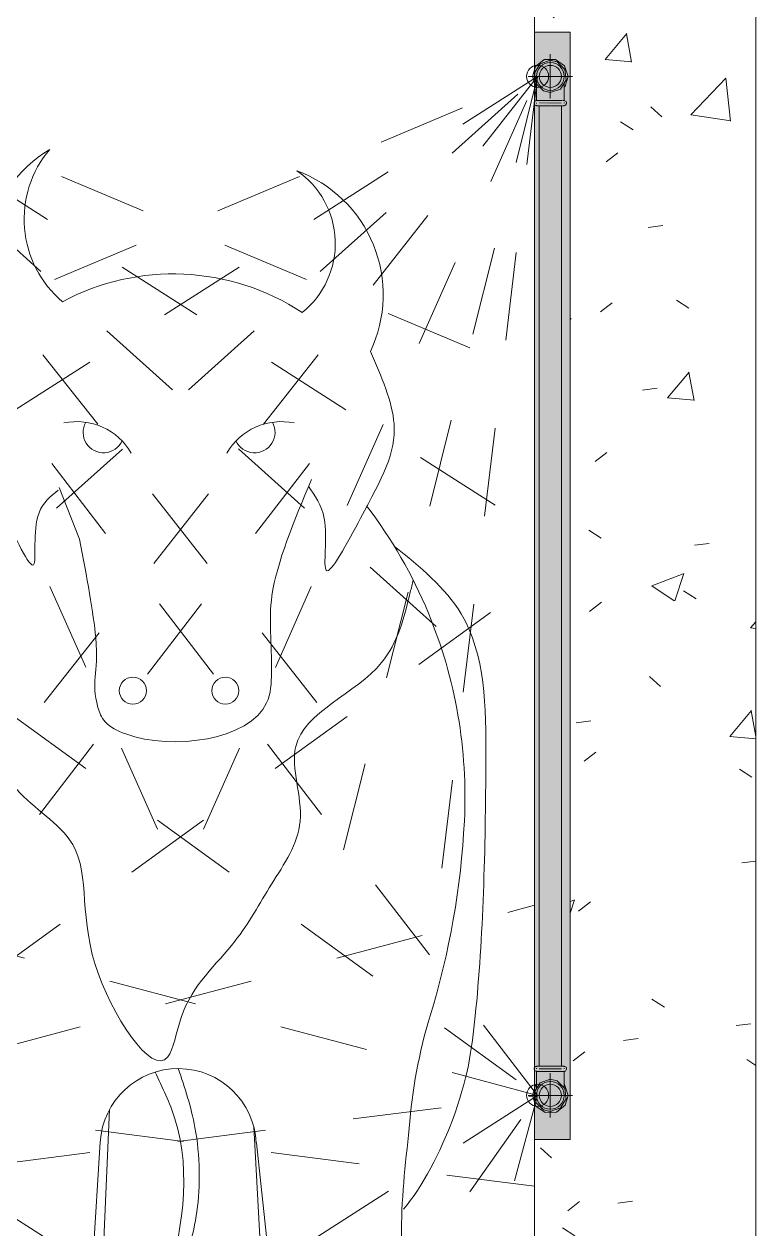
# Model space of a CAD drawing. Header units: metres. Extents: x 149 to 429, y -3 to 162.
# Drawn here: x 185.494 to 186.321, y 0.449 to 1.809 of the extents above; entities that cross this region are included whole.
import ezdxf

# ---------------------------------------------------------------- set-up
doc = ezdxf.new("R2010")
doc.units = ezdxf.units.M
doc.linetypes.add('Tracejada', pattern=[0.00635, 0.003175, -0.003175])
for name, color, linetype, lineweight in [('A-DETL', 7, 'Continuous', 5), ('A-DETL-GENF', 7, 'Continuous', 5), ('A-WALL', 7, 'Continuous', 9), ('P-PIPE', 7, 'Continuous', 5), ('P-PIPE-CNTR', 7, 'Continuous', 5)]:
    doc.layers.add(name, color=color, linetype=linetype, lineweight=lineweight)

# ---------------------------------------------------------------- blocks, each defined once
blk = doc.blocks.new('AÇO_Tampão Com Rebordo - AÇO_Tampão Com Rebordo-V19-GG')
at = {"layer": 'P-PIPE', "true_color": 0x7f7f7f}
blk.add_hatch(color=8, dxfattribs=at).paths.add_polyline_path([(-100.7422, 0.5799), (-100.7361, 0.5808), (-100.7321, 0.5823), (-100.7258, 0.5877), (-100.7224, 0.5937), (-100.7214, 0.5984), (-100.7217, 0.6), (-100.7233, 0.6), (-100.7248, 0.5937), (-100.7291, 0.5869), (-100.7345, 0.5837), (-100.7372, 0.5825), (-100.7393, 0.5823), (-100.7437, 0.5823), (-100.747, 0.583), (-100.7502, 0.5848), (-100.7556, 0.5891), (-100.7587, 0.5948), (-100.76, 0.6), (-100.7617, 0.6), (-100.7606, 0.5937), (-100.7592, 0.5908), (-100.7546, 0.585), (-100.7501, 0.5817), (-100.7449, 0.5805)])
h = blk.add_hatch(color=8, dxfattribs=at)
h.paths.add_polyline_path([(-100.7217, 0.6), (-100.7213, 0.6), (-100.7225, 0.6065), (-100.7238, 0.6092), (-100.7258, 0.6115), (-100.7252, 0.6063), (-100.723, 0.6), (-100.7225, 0.6)])
h.paths.add_polyline_path([(-100.7597, 0.6), (-100.7582, 0.6063), (-100.7572, 0.609), (-100.7575, 0.6118), (-100.7606, 0.6063), (-100.7614, 0.6032), (-100.7613, 0.6), (-100.76, 0.6)])
at = {"layer": 'P-PIPE'}
blk.add_line((-100.7213, 0.6), (-100.7253, 0.6121), dxfattribs=at)
at = {"layer": 'P-PIPE', "flags": 128}
for points in [[(-100.7572, 0.612), (-100.7584, 0.6111), (-100.7617, 0.6)], [(-100.7617, 0.6), (-100.7577, 0.5879), (-100.7473, 0.5807), (-100.7346, 0.581), (-100.7246, 0.5889), (-100.7213, 0.6)]]:
    blk.add_lwpolyline(points, dxfattribs=at)
blk = doc.blocks.new('AÇO_TÊ 45 90 - AÇO_TÊ 45 90-V26-GG')
at = {"layer": 'P-PIPE', "true_color": 0x7f7f7f}
for points in [[(-107.4465, 1.7321), (-107.4465, 1.7343), (-107.4524, 1.7356), (-107.4561, 1.7377), (-107.4588, 1.7405), (-107.4609, 1.744), (-107.4619, 1.7481), (-107.4619, 1.7522), (-107.4611, 1.7555), (-107.4588, 1.7595), (-107.456, 1.7623), (-107.4524, 1.7644), (-107.4485, 1.7654), (-107.4465, 1.7657), (-107.4468, 1.7679), (-107.4517, 1.7671), (-107.4553, 1.7651), (-107.4606, 1.7609), (-107.4625, 1.7571), (-107.4644, 1.7493), (-107.463, 1.7444), (-107.4608, 1.7395), (-107.4586, 1.7367), (-107.4543, 1.7342), (-107.451, 1.7326), (-107.449, 1.7323), (-107.447, 1.7321)], [(-107.4647, 1.75), (-107.4635, 1.7539), (-107.4636, 1.7554), (-107.4641, 1.7535), (-107.4644, 1.7516)], [(-107.4465, 1.7321), (-107.4412, 1.7329), (-107.4378, 1.7348), (-107.4324, 1.7391), (-107.4305, 1.7429), (-107.4286, 1.7505), (-107.4291, 1.7543), (-107.4294, 1.7555), (-107.4336, 1.7629), (-107.4386, 1.7658), (-107.442, 1.7674), (-107.4443, 1.7677), (-107.4465, 1.7675), (-107.4465, 1.7657), (-107.4405, 1.7644), (-107.4369, 1.7623), (-107.4342, 1.7595), (-107.4322, 1.7561), (-107.431, 1.7519), (-107.4311, 1.7478), (-107.4321, 1.744), (-107.4342, 1.7405), (-107.437, 1.7377), (-107.4405, 1.7356), (-107.4437, 1.7347), (-107.4465, 1.7343), (-107.4465, 1.7325)], [(-107.4319, 1.7399), (-107.4289, 1.7466), (-107.4295, 1.7461), (-107.4319, 1.7399)], [(-107.4286, 1.7493), (-107.4284, 1.7509), (-107.4286, 1.7493)], [(-107.4524, 1.7171), (-107.4507, 1.7172), (-107.4465, 1.7177), (-107.4465, 1.7195), (-107.4637, 1.7192), (-107.4644, 1.7185), (-107.4634, 1.7177), (-107.4611, 1.7174), (-107.4586, 1.7172), (-107.4527, 1.7171)], [(-107.4573, 1.7205), (-107.4465, 1.7205), (-107.4465, 1.7223), (-107.4625, 1.7222), (-107.4637, 1.7215), (-107.4611, 1.7205), (-107.4575, 1.7205)], [(-107.4465, 1.7195), (-107.4465, 1.7205), (-107.4594, 1.7205), (-107.459, 1.7195), (-107.449, 1.7195)], [(-107.4376, 1.7195), (-107.4336, 1.7195), (-107.434, 1.7205), (-107.4465, 1.7205), (-107.4465, 1.7195), (-107.4383, 1.7195)]]:
    blk.add_hatch(color=8, dxfattribs=at).paths.add_polyline_path(points)
h = blk.add_hatch(color=8, dxfattribs=at)
h.paths.add_polyline_path([(-107.4465, 1.7343), (-107.4423, 1.7349), (-107.4376, 1.7372), (-107.4349, 1.7395), (-107.4321, 1.744), (-107.4311, 1.7478), (-107.4308, 1.75), (-107.4313, 1.7541), (-107.4336, 1.7588), (-107.4367, 1.7621), (-107.4405, 1.7644), (-107.4424, 1.7652), (-107.4465, 1.7657), (-107.4505, 1.7652), (-107.4558, 1.7625), (-107.4586, 1.7598), (-107.4601, 1.7578), (-107.4618, 1.7532), (-107.4622, 1.75), (-107.4609, 1.744), (-107.4593, 1.7412), (-107.4576, 1.7389), (-107.4524, 1.7356), (-107.449, 1.7346)])
h.paths.add_polyline_path([(-107.4465, 1.7375), (-107.4497, 1.7379), (-107.4543, 1.7404), (-107.4553, 1.7412), (-107.4576, 1.7444), (-107.4586, 1.7468), (-107.459, 1.75), (-107.4586, 1.7532), (-107.457, 1.7567), (-107.4543, 1.7596), (-107.451, 1.7615), (-107.449, 1.7622), (-107.4445, 1.7622), (-107.4432, 1.7621), (-107.4402, 1.7608), (-107.4376, 1.7588), (-107.4357, 1.7562), (-107.4344, 1.7532), (-107.434, 1.75), (-107.4349, 1.7456), (-107.4357, 1.7437), (-107.4376, 1.7412), (-107.4402, 1.7392), (-107.4432, 1.7379)])
h = blk.add_hatch(color=8, dxfattribs=at)
h.paths.add_polyline_path([(-107.4465, 1.7174), (-107.4465, 1.7177), (-107.449, 1.7176)])
h.paths.add_polyline_path([(-107.459, 1.717), (-107.4617, 1.7175), (-107.4622, 1.7171), (-107.4616, 1.717), (-107.4594, 1.717)])
h.paths.add_polyline_path([(-107.4616, 1.7195), (-107.4594, 1.7195), (-107.4594, 1.7205), (-107.4622, 1.7205), (-107.4616, 1.7195)])
h.paths.add_polyline_path([(-107.4465, 1.7223), (-107.4465, 1.7226), (-107.4488, 1.7223)])
h.paths.add_polyline_path([(-107.4622, 1.7223), (-107.4586, 1.7228), (-107.4465, 1.7229), (-107.447, 1.7321), (-107.4517, 1.7329), (-107.4553, 1.7349), (-107.4606, 1.7391), (-107.4622, 1.741), (-107.4622, 1.7228)])
h = blk.add_hatch(color=8, dxfattribs=at)
h.paths.add_polyline_path([(-107.4398, 1.717), (-107.4308, 1.7172), (-107.4313, 1.7175), (-107.4344, 1.7172), (-107.44, 1.717)])
h.paths.add_polyline_path([(-107.4308, 1.7194), (-107.4313, 1.7205), (-107.4336, 1.7205), (-107.4336, 1.7195), (-107.4308, 1.7194)])
h.paths.add_polyline_path([(-107.4308, 1.7223), (-107.4313, 1.7409), (-107.4338, 1.737), (-107.4395, 1.7337), (-107.442, 1.7326), (-107.4431, 1.7324), (-107.4465, 1.7321), (-107.446, 1.7227), (-107.442, 1.7229), (-107.4349, 1.7228), (-107.4308, 1.7223)])
h = blk.add_hatch(color=8, dxfattribs=at)
h.paths.add_polyline_path([(-107.4283, 1.7205), (-107.4293, 1.7214), (-107.4293, 1.7205)])
h.paths.add_polyline_path([(-107.4424, 1.7205), (-107.4296, 1.7205), (-107.4296, 1.7223), (-107.4319, 1.7226), (-107.433, 1.7228), (-107.4465, 1.7223), (-107.4465, 1.7205), (-107.4424, 1.7205)])
h = blk.add_hatch(color=8, dxfattribs=at)
h.paths.add_polyline_path([(-107.4405, 1.7171), (-107.4305, 1.7178), (-107.4293, 1.7185), (-107.4319, 1.7195), (-107.4465, 1.7195), (-107.4465, 1.7177), (-107.4402, 1.7172)])
h.paths.add_polyline_path([(-107.4289, 1.7178), (-107.4283, 1.7195), (-107.4296, 1.7195), (-107.4292, 1.7185)])
at = {"layer": 'P-PIPE'}
for p, q in [((-107.4465, 1.7682), (-107.4476, 1.7678)), ((-107.4443, 1.7677), (-107.4465, 1.7682)), ((-107.4622, 1.7423), (-107.4622, 1.7223)), ((-107.4308, 1.7223), (-107.4308, 1.7419)), ((-107.4647, 1.7205), (-107.4647, 1.7195)), ((-107.4622, 1.7202), (-107.4622, 1.7195)), ((-107.4622, 1.7177), (-107.4622, 1.717)), ((-107.4622, 1.717), (-107.4465, 1.717)), ((-107.4465, 1.717), (-107.4308, 1.717)), ((-107.4308, 1.7198), (-107.4308, 1.7205)), ((-107.4308, 1.717), (-107.4308, 1.7177)), ((-107.4283, 1.7195), (-107.4283, 1.7205))]:
    blk.add_line(p, q, dxfattribs=at)
at = {"layer": 'P-PIPE', "flags": 128}
for points in [[(-107.4465, 1.7682), (-107.4578, 1.7642), (-107.4642, 1.754), (-107.4629, 1.7421), (-107.4543, 1.7336), (-107.4465, 1.7318)], [(-107.4465, 1.7318), (-107.4351, 1.7358), (-107.4287, 1.746), (-107.4301, 1.7579), (-107.4386, 1.7664), (-107.4465, 1.7682)], [(-107.4638, 1.7547), (-107.4642, 1.754), (-107.4641, 1.7531)], [(-107.4553, 1.7651), (-107.4578, 1.7642), (-107.4584, 1.7633)], [(-107.4366, 1.7644), (-107.4386, 1.7664), (-107.4408, 1.7669)], [(-107.4299, 1.7565), (-107.4301, 1.7579), (-107.4314, 1.7592)], [(-107.4632, 1.7453), (-107.4629, 1.7421), (-107.4622, 1.7414)], [(-107.4291, 1.7453), (-107.4287, 1.746), (-107.4288, 1.7466)], [(-107.4647, 1.7205), (-107.4635, 1.7226), (-107.4622, 1.723)], [(-107.4622, 1.717), (-107.4643, 1.7181), (-107.4647, 1.7195)], [(-107.4465, 1.723), (-107.4569, 1.723), (-107.4621, 1.723), (-107.4622, 1.723)], [(-107.4602, 1.717), (-107.4621, 1.717), (-107.4622, 1.717)], [(-107.4599, 1.717), (-107.4582, 1.717), (-107.4484, 1.717), (-107.4465, 1.717)], [(-107.4331, 1.723), (-107.4347, 1.723), (-107.4446, 1.723), (-107.4465, 1.723)], [(-107.4465, 1.717), (-107.4361, 1.717), (-107.4309, 1.717), (-107.4308, 1.717)], [(-107.4325, 1.723), (-107.4309, 1.723), (-107.4308, 1.723)], [(-107.4308, 1.723), (-107.4287, 1.7219), (-107.4283, 1.7205)], [(-107.4283, 1.7195), (-107.4294, 1.7174), (-107.4308, 1.717)]]:
    blk.add_lwpolyline(points, dxfattribs=at)
at = {"layer": 'P-PIPE'}
for start, end in [(90, 270), (90, 270), (270, 90), (270, 90)]:
    blk.add_arc((-107.4465, 1.75), 0.0157, start, end, dxfattribs=at)
blk = doc.blocks.new('AÇO_TÊ 45 90 - AÇO_TÊ 45 90-V27-GG')
at = {"layer": 'P-PIPE', "true_color": 0x7f7f7f}
h = blk.add_hatch(color=8, dxfattribs=at)
h.paths.add_polyline_path([(-107.4647, 0.6305), (-107.4635, 0.6308), (-107.4643, 0.6315), (-107.4646, 0.6308)])
h.paths.add_polyline_path([(-107.4465, 0.6305), (-107.4465, 0.6323), (-107.4625, 0.6322), (-107.4637, 0.6315), (-107.4611, 0.6305), (-107.449, 0.6305)])
h = blk.add_hatch(color=8, dxfattribs=at)
h.paths.add_polyline_path([(-107.4634, 0.6295), (-107.4647, 0.6295), (-107.4637, 0.6286), (-107.4636, 0.6289)])
h.paths.add_polyline_path([(-107.4509, 0.6271), (-107.4465, 0.6277), (-107.4465, 0.6295), (-107.4634, 0.6295), (-107.4634, 0.6277), (-107.4611, 0.6274), (-107.4594, 0.6272), (-107.451, 0.6271)])
h = blk.add_hatch(color=8, dxfattribs=at)
h.paths.add_polyline_path([(-107.4465, 0.6274), (-107.4465, 0.6277), (-107.4478, 0.6275)])
h.paths.add_polyline_path([(-107.4622, 0.6081), (-107.4592, 0.613), (-107.4535, 0.6163), (-107.451, 0.6174), (-107.449, 0.6177), (-107.4465, 0.6179), (-107.4469, 0.6273), (-107.451, 0.6271), (-107.458, 0.6272), (-107.4622, 0.6271), (-107.4622, 0.6088)])
h.paths.add_polyline_path([(-107.4594, 0.6295), (-107.4594, 0.6305), (-107.4622, 0.6305), (-107.4616, 0.6295), (-107.46, 0.6295)])
h.paths.add_polyline_path([(-107.4465, 0.6323), (-107.4465, 0.6326), (-107.4465, 0.6323)])
h.paths.add_polyline_path([(-107.4622, 0.6323), (-107.4586, 0.6328), (-107.4622, 0.6328)])
for points in [[(-107.4465, 0.6295), (-107.4465, 0.6305), (-107.4594, 0.6305), (-107.4594, 0.6295), (-107.449, 0.6295)], [(-107.4383, 0.6305), (-107.4293, 0.6308), (-107.4286, 0.6315), (-107.4296, 0.6323), (-107.4319, 0.6326), (-107.4344, 0.6328), (-107.4465, 0.6323), (-107.4465, 0.6305), (-107.4386, 0.6305)], [(-107.4351, 0.6295), (-107.4336, 0.6295), (-107.4336, 0.6305), (-107.4465, 0.6305), (-107.4465, 0.6295), (-107.4354, 0.6295)], [(-107.4405, 0.6271), (-107.4305, 0.6278), (-107.4292, 0.6285), (-107.4319, 0.6295), (-107.4465, 0.6295), (-107.4465, 0.6277), (-107.4402, 0.6272)], [(-107.4465, 0.5821), (-107.4465, 0.5843), (-107.4524, 0.5856), (-107.4561, 0.5877), (-107.4588, 0.5905), (-107.4608, 0.5939), (-107.4619, 0.5981), (-107.4619, 0.6022), (-107.4609, 0.606), (-107.4588, 0.6095), (-107.456, 0.6123), (-107.4524, 0.6144), (-107.449, 0.6154), (-107.4465, 0.6157), (-107.447, 0.6179), (-107.452, 0.617), (-107.4552, 0.6152), (-107.4606, 0.6109), (-107.4627, 0.6065), (-107.4644, 0.6), (-107.4639, 0.5957), (-107.4636, 0.5945), (-107.4594, 0.5871), (-107.4543, 0.5842), (-107.451, 0.5826), (-107.4487, 0.5823), (-107.4481, 0.5822)], [(-107.4465, 0.5821), (-107.4412, 0.5829), (-107.4378, 0.5848), (-107.4324, 0.5891), (-107.4305, 0.5929), (-107.4286, 0.6007), (-107.43, 0.6057), (-107.4321, 0.6105), (-107.4344, 0.6133), (-107.4386, 0.6158), (-107.442, 0.6174), (-107.4431, 0.6176), (-107.4465, 0.6175), (-107.4465, 0.6157), (-107.4405, 0.6144), (-107.4369, 0.6123), (-107.4342, 0.6095), (-107.4321, 0.606), (-107.431, 0.6019), (-107.4311, 0.5978), (-107.4319, 0.5945), (-107.4342, 0.5905), (-107.437, 0.5877), (-107.4405, 0.5856), (-107.4445, 0.5846), (-107.4465, 0.5843), (-107.4465, 0.5822)], [(-107.4647, 0.6), (-107.4629, 0.6058), (-107.4636, 0.6054), (-107.4641, 0.6035), (-107.4644, 0.6016)], [(-107.4319, 0.5899), (-107.4289, 0.5965), (-107.4296, 0.5957), (-107.4317, 0.5903)]]:
    blk.add_hatch(color=8, dxfattribs=at).paths.add_polyline_path(points)
h = blk.add_hatch(color=8, dxfattribs=at)
h.paths.add_polyline_path([(-107.4308, 0.6077), (-107.4313, 0.6275), (-107.4336, 0.6272), (-107.4465, 0.6271), (-107.446, 0.6179), (-107.4412, 0.6171), (-107.4377, 0.6151), (-107.4324, 0.6109), (-107.4309, 0.6081)])
h.paths.add_polyline_path([(-107.4308, 0.6294), (-107.4313, 0.6305), (-107.4336, 0.6305), (-107.4336, 0.6295), (-107.4308, 0.6294)])
h.paths.add_polyline_path([(-107.4308, 0.6323), (-107.4313, 0.633), (-107.4313, 0.6325), (-107.4308, 0.6323)])
h = blk.add_hatch(color=8, dxfattribs=at)
h.paths.add_polyline_path([(-107.4465, 0.5843), (-107.4424, 0.5848), (-107.4376, 0.5872), (-107.4344, 0.5902), (-107.4322, 0.5938), (-107.4313, 0.5959), (-107.4308, 0.6), (-107.4321, 0.606), (-107.4336, 0.6088), (-107.4367, 0.6121), (-107.4405, 0.6144), (-107.4424, 0.6152), (-107.4469, 0.6156), (-107.452, 0.6146), (-107.4558, 0.6125), (-107.4586, 0.6098), (-107.4609, 0.606), (-107.4619, 0.6022), (-107.4622, 0.6), (-107.461, 0.5944), (-107.4593, 0.5912), (-107.4576, 0.5889), (-107.4524, 0.5856), (-107.449, 0.5846)])
h.paths.add_polyline_path([(-107.4465, 0.5875), (-107.4497, 0.5879), (-107.4527, 0.5892), (-107.4553, 0.5912), (-107.4573, 0.5938), (-107.4586, 0.5968), (-107.459, 0.6), (-107.4581, 0.6044), (-107.4571, 0.6065), (-107.4553, 0.6088), (-107.4527, 0.6108), (-107.449, 0.6122), (-107.4461, 0.6124), (-107.4432, 0.6121), (-107.4386, 0.6096), (-107.4376, 0.6088), (-107.4354, 0.6056), (-107.4344, 0.6032), (-107.434, 0.6), (-107.4344, 0.5968), (-107.436, 0.5933), (-107.4386, 0.5904), (-107.4419, 0.5885), (-107.4432, 0.5879)])
at = {"layer": 'P-PIPE'}
for p, q in [((-107.4647, 0.6305), (-107.4647, 0.6295)), ((-107.4622, 0.633), (-107.4622, 0.6323)), ((-107.4465, 0.633), (-107.4622, 0.633)), ((-107.4622, 0.6308), (-107.4622, 0.6298)), ((-107.4622, 0.6277), (-107.4622, 0.6081)), ((-107.4308, 0.633), (-107.4465, 0.633)), ((-107.4308, 0.6323), (-107.4308, 0.633)), ((-107.4308, 0.6298), (-107.4308, 0.6305)), ((-107.4308, 0.6077), (-107.4308, 0.6277)), ((-107.4283, 0.6295), (-107.4283, 0.6305)), ((-107.4484, 0.5822), (-107.4465, 0.5818)), ((-107.4465, 0.5818), (-107.4453, 0.5822))]:
    blk.add_line(p, q, dxfattribs=at)
at = {"layer": 'P-PIPE', "flags": 128}
for points in [[(-107.4647, 0.6305), (-107.4635, 0.6326), (-107.4622, 0.633)], [(-107.4622, 0.627), (-107.4643, 0.6281), (-107.4647, 0.6295)], [(-107.4465, 0.633), (-107.4569, 0.633), (-107.4621, 0.633), (-107.4622, 0.633)], [(-107.4604, 0.627), (-107.4621, 0.627), (-107.4622, 0.627)], [(-107.4598, 0.627), (-107.4582, 0.627), (-107.4484, 0.627), (-107.4465, 0.627)], [(-107.4331, 0.633), (-107.4347, 0.633), (-107.4446, 0.633), (-107.4465, 0.633)], [(-107.4465, 0.627), (-107.4361, 0.627), (-107.4309, 0.627), (-107.4308, 0.627)], [(-107.4328, 0.633), (-107.4309, 0.633), (-107.4308, 0.633)], [(-107.4308, 0.633), (-107.4287, 0.6319), (-107.4283, 0.6305)], [(-107.4283, 0.6295), (-107.4294, 0.6274), (-107.4308, 0.627)], [(-107.4465, 0.6182), (-107.4578, 0.6142), (-107.4642, 0.604), (-107.4629, 0.5921), (-107.4543, 0.5836), (-107.4465, 0.5818)], [(-107.4465, 0.5818), (-107.4351, 0.5858), (-107.4287, 0.596), (-107.4301, 0.6079), (-107.4386, 0.6164), (-107.4465, 0.6182)], [(-107.4638, 0.6047), (-107.4642, 0.604), (-107.4641, 0.6031)], [(-107.4297, 0.6047), (-107.4301, 0.6079), (-107.4308, 0.6086)], [(-107.463, 0.5935), (-107.4629, 0.5921), (-107.4616, 0.5908)], [(-107.4564, 0.5856), (-107.4543, 0.5836), (-107.4522, 0.5831)], [(-107.4377, 0.5849), (-107.4351, 0.5858), (-107.4346, 0.5867)], [(-107.4291, 0.5953), (-107.4287, 0.596), (-107.4288, 0.5969)]]:
    blk.add_lwpolyline(points, dxfattribs=at)
at = {"layer": 'P-PIPE'}
for start, end in [(90, 270), (90, 270), (270, 90), (270, 90)]:
    blk.add_arc((-107.4465, 0.6), 0.0157, start, end, dxfattribs=at)
blk = doc.blocks.new('AÇO_Tampão Com Rebordo - AÇO_Tampão Com Rebordo-V28-GG')
at = {"layer": 'P-PIPE', "true_color": 0x7f7f7f}
blk.add_hatch(color=8, dxfattribs=at).paths.add_polyline_path([(-107.4647, 1.75), (-107.4632, 1.7563), (-107.4589, 1.7631), (-107.4535, 1.7663), (-107.4507, 1.7675), (-107.4486, 1.7677), (-107.4443, 1.7677), (-107.441, 1.767), (-107.4378, 1.7652), (-107.4324, 1.7609), (-107.4292, 1.7552), (-107.428, 1.75), (-107.4263, 1.75), (-107.4274, 1.7563), (-107.4288, 1.7592), (-107.4336, 1.7652), (-107.4386, 1.7685), (-107.4471, 1.77), (-107.4519, 1.7692), (-107.4559, 1.7677), (-107.4622, 1.7623), (-107.4656, 1.7563), (-107.4665, 1.7516), (-107.4663, 1.75), (-107.465, 1.75)])
h = blk.add_hatch(color=8, dxfattribs=at)
h.paths.add_polyline_path([(-107.4308, 1.7377), (-107.4274, 1.7437), (-107.4266, 1.7468), (-107.4267, 1.75), (-107.4283, 1.75), (-107.4298, 1.7437), (-107.4308, 1.741), (-107.4308, 1.7397)])
h.paths.add_polyline_path([(-107.4622, 1.7378), (-107.4627, 1.7437), (-107.465, 1.75), (-107.4667, 1.75), (-107.4656, 1.7437), (-107.4639, 1.7404), (-107.4623, 1.738)])
at = {"layer": 'P-PIPE'}
blk.add_line((-107.4667, 1.75), (-107.4627, 1.7379), dxfattribs=at)
at = {"layer": 'P-PIPE', "flags": 128}
for points in [[(-107.4263, 1.75), (-107.4303, 1.7621), (-107.4407, 1.7693), (-107.4534, 1.769), (-107.4634, 1.7611), (-107.4667, 1.75)], [(-107.4308, 1.738), (-107.4296, 1.7389), (-107.4263, 1.75)]]:
    blk.add_lwpolyline(points, dxfattribs=at)

msp = doc.modelspace()

# ---------------------------------------------------------------- hatches: boundary and pattern name
at = {"layer": 'A-DETL-GENF', "true_color": 0xd4d4d4}
h = msp.add_hatch(dxfattribs=at)
h.set_pattern_fill('FP_3', color=254, style=0, pattern_type=2)
h.set_pattern_definition([(50, (189.50036, 1.1), (0.364365, -0.031877), [0.0381, -0.4191]), (355, (189.50036, 1.1), (-0.070485, 0.382117), [0.03048, -0.33528]), (100.451, (189.53036, 1.097), (0.293886, 0.35023), [0.03238, -0.35618]), (46.184, (189.50036, 1.202), (0.54216, -0.084084), [0.05715, -0.62865]), (96.636, (189.54536, 1.195), (0.474805, 0.494854), [0.04857, -0.53427]), (351.184, (189.50036, 1.202), (0.47481, 0.49485), [0.04572, -0.50292]), (21, (189.55036, 1.176), (0.303226, -0.204528), [0.0381, -0.4191]), (326, (189.55036, 1.176), (0.123607, 0.36838), [0.03048, -0.33528]), (71.451, (189.57636, 1.159), (0.426833, 0.16384), [0.03238, -0.35618]), (37.5, (189.50036, 1.1), (0.0061807, 0.169108), [0.01676, -0.31445, 0.01676, -0.3236, -0.33655]), (37.5, (189.50036, 1.1), (0.0061807, 0.169108), [-0.67158, 0.01676, -0.31979]), (7.5, (189.50036, 1.1), (0.133641, 0.200358), [0.01676, -0.17729, 0.01676, -0.30683, -0.12827]), (7.5, (189.50036, 1.1), (0.133641, 0.200358), [-0.51765, 0.01676, -0.11151]), (327.5, (189.38636, 1.1), (0.2711816, -0.0114606), [0.01676, -0.11024, 0.01676, -0.37948, -0.52578]), (327.5, (189.38636, 1.1), (0.2711816, -0.0114606), [-0.52324, 0.01676, -0.50902]), (317.5, (189.33636, 1.1), (0.296258, 0.05085), [0.01676, -0.14834, 0.01676, -0.24638, -0.37338]), (317.5, (189.33636, 1.1), (0.296258, 0.05085), [-0.42824, 0.01676, -0.35662])])
h.paths.add_polyline_path([(186.1058, 1.9032), (186.1058, 1.9021), (186.1059, 1.9009)])
h.paths.add_polyline_path([(186.0889, 1.8842), (186.0927, 1.8833), (186.0882, 1.882), (186.0851, 1.8837), (186.0869, 1.8839)])
h.paths.add_polyline_path([(186.0746, 1.8903), (186.0746, 1.8908), (186.0743, 1.8911)])
h.paths.add_polyline_path([(186.0719, 1.8968), (186.0719, 1.8982), (186.0719, 1.8982)])
h.paths.add_polyline_path([(186.0712, 0), (186.3212, 0), (186.3212, 2), (186.1014, 2), (186.1014, 1.9333), (186.1047, 1.9333), (186.1069, 1.9317), (186.1069, 1.9297), (186.1047, 1.9283), (186.1051, 1.9065), (186.1057, 1.9039), (186.1065, 1.9016), (186.1072, 1.9), (186.1018, 1.8871), (186.0927, 1.8837), (186.0869, 1.884), (186.0837, 1.8835), (186.0758, 1.8875), (186.0736, 1.8915), (186.0729, 1.8928), (186.072, 1.8961), (186.0712, 1.8986), (186.0712, 1.8), (186.1112, 1.8), (186.1112, 0.55), (186.0712, 0.55), (186.0712, 0.3639)])
h.paths.add_polyline_path([(186.0719, 1.9032), (186.0732, 1.9075), (186.0731, 1.9283), (186.0712, 1.9294), (186.0712, 1.9032)])
h.paths.add_polyline_path([(186.0712, 1.9014), (186.0718, 1.9032), (186.0712, 1.9032)])
h.paths.add_polyline_path([(186.0712, 1.9317), (186.0713, 1.9322), (186.0731, 1.9333), (186.0764, 1.9336), (186.0764, 2), (186.0712, 2), (186.0712, 1.9322)])
at = {"layer": 'A-WALL', "true_color": 0x787878}
h = msp.add_hatch(color=8, dxfattribs=at)
h.paths.add_polyline_path([(186.1099, 0.55), (186.1112, 0.55), (186.1112, 1.8), (186.0712, 1.8), (186.0717, 1.7601), (186.075, 1.7641), (186.0806, 1.7683), (186.0889, 1.7701), (186.0904, 1.77), (186.0983, 1.7677), (186.1042, 1.7629), (186.1085, 1.7546), (186.1086, 1.7541), (186.1091, 1.75), (186.108, 1.7437), (186.1064, 1.7404), (186.1046, 1.7371), (186.1049, 1.7222), (186.106, 1.7222), (186.1053, 1.7205), (186.1046, 1.7205), (186.1046, 1.7194), (186.1057, 1.7183), (186.1034, 1.717), (186.1014, 1.717), (186.1019, 0.633), (186.1046, 0.6328), (186.1049, 0.6322), (186.106, 0.6323), (186.1068, 0.6315), (186.1049, 0.6305), (186.1046, 0.6305), (186.1046, 0.6294), (186.1061, 0.6285), (186.1046, 0.627), (186.1051, 0.6113), (186.108, 0.6063), (186.1088, 0.603), (186.1089, 0.5984), (186.108, 0.5937), (186.1063, 0.5903), (186.1027, 0.5858), (186.0975, 0.5817), (186.0889, 0.5799), (186.0881, 0.5799), (186.0795, 0.5823), (186.0736, 0.5871), (186.0712, 0.5908), (186.0712, 0.55)])
h.paths.add_polyline_path([(186.072, 0.6295), (186.0732, 0.6295), (186.0729, 0.6308), (186.072, 0.6317), (186.0744, 0.633), (186.0764, 0.633), (186.0759, 1.717), (186.0732, 1.7172), (186.0729, 1.7178), (186.0716, 1.7179), (186.0712, 1.7177), (186.0716, 0.6314), (186.0716, 0.6305), (186.0712, 0.6305), (186.0716, 0.6295), (186.0718, 0.6295)])
h.paths.add_polyline_path([(186.0712, 0.6093), (186.0732, 0.6129), (186.0729, 0.6278), (186.0718, 0.6278), (186.0713, 0.6278), (186.0712, 0.627), (186.0712, 0.6095)])
h.paths.add_polyline_path([(186.1064, 1.7178), (186.1061, 1.7195), (186.1071, 1.7195)])
h.paths.add_polyline_path([(186.0712, 1.7187), (186.0729, 1.7195), (186.0732, 1.7195), (186.0732, 1.7206), (186.0716, 1.7215), (186.0732, 1.723), (186.0727, 1.7387), (186.0712, 1.7408), (186.0712, 1.7195)])
h.paths.add_polyline_path([(186.1057, 1.7205), (186.1064, 1.7222), (186.1071, 1.7205), (186.106, 1.7205)])
at = {"layer": 'P-PIPE', "true_color": 0x7f7f7f}
for points in [[(186.0889, 1.7375), (186.0925, 1.7381), (186.0951, 1.7392), (186.0977, 1.7412), (186.1005, 1.7456), (186.1009, 1.7468), (186.1014, 1.75), (186.1009, 1.7532), (186.0997, 1.7562), (186.0977, 1.7588), (186.0951, 1.7608), (186.0909, 1.7622), (186.0889, 1.7625), (186.0843, 1.7615), (186.081, 1.7596), (186.08, 1.7588), (186.0778, 1.7556), (186.0768, 1.7532), (186.0764, 1.75), (186.0769, 1.7466), (186.078, 1.7437), (186.0815, 1.74), (186.0826, 1.7392), (186.0864, 1.7378), (186.0884, 1.7376)], [(186.0889, 0.5875), (186.0934, 0.5885), (186.0967, 0.5904), (186.0977, 0.5912), (186.1, 0.5944), (186.1009, 0.5968), (186.1014, 0.6), (186.1009, 0.6032), (186.0995, 0.6065), (186.0962, 0.61), (186.0951, 0.6108), (186.0921, 0.6121), (186.0889, 0.6125), (186.0852, 0.6119), (186.0826, 0.6108), (186.08, 0.6088), (186.0773, 0.6044), (186.0768, 0.6032), (186.0764, 0.6), (186.0768, 0.5968), (186.078, 0.5937), (186.08, 0.5912), (186.0826, 0.5892), (186.0869, 0.5878), (186.0884, 0.5876)]]:
    msp.add_hatch(color=8, dxfattribs=at).paths.add_polyline_path(points)
at = {"layer": 'P-PIPE', "true_color": 0xcfd1cf}
for points in [[(186.0764, 0.633), (186.0889, 0.6332), (186.0889, 1.717), (186.0764, 1.717), (186.0764, 0.655)], [(186.1014, 0.633), (186.1009, 1.717), (186.0889, 1.7168), (186.0889, 0.633), (186.1009, 0.633)]]:
    msp.add_hatch(color=254, dxfattribs=at).paths.add_polyline_path(points)

# ---------------------------------------------------------------- linework, layer by layer
at = {"layer": 'A-DETL'}
for p, q in [((186.0712, 1.8), (186.0712, 2)), ((186.3212, 2), (186.3212, 0)), ((186.1112, 1.8), (186.0712, 1.8)), ((186.1112, 0.55), (186.1112, 1.8)), ((186.0712, 0), (186.0712, 0.55)), ((186.0712, 0.55), (186.1112, 0.55))]:
    msp.add_line(p, q, dxfattribs=at)
at = {"layer": 'A-DETL', "color": 5, "linetype": 'Tracejada', "true_color": 0x0000ff}
for p, q in [((185.96, 1.1292), (185.2679, 1.75)), ((185.2679, 1.75), (185.8437, 1.02)), ((185.9979, 1.4436), (185.2679, 1.75)), ((185.2679, 1.75), (186.0568, 1.2468)), ((185.6452, 0.9003), (185.2679, 1.75)), ((186.0745, 1.75), (185.2856, 1.2468)), ((185.3444, 1.4436), (186.0745, 1.75)), ((185.3823, 1.1292), (186.0745, 1.75)), ((186.0745, 1.75), (185.4987, 1.02)), ((185.6971, 0.9003), (186.0745, 1.75)), ((186.0745, 1.75), (185.848, 0.8483)), ((186.0745, 1.75), (185.9629, 0.827)), ((185.2679, 0.6), (185.8374, 1.34)), ((186.0745, 0.6), (185.505, 1.34)), ((186.0213, 1.1448), (185.2679, 0.6)), ((185.3211, 1.1448), (186.0745, 0.6)), ((185.2679, 0.6), (186.0712, 0.8145)), ((186.0745, 0.6), (185.2712, 0.8145)), ((186.0712, 0.4974), (185.2679, 0.6)), ((185.2679, 0.6), (186.0504, 0.0978)), ((185.2712, 0.4974), (186.0745, 0.6)), ((186.0745, 0.6), (185.292, 0.0978)), ((185.6532, 0), (186.0745, 0.6)), ((186.0745, 0.6), (185.9135, 0))]:
    msp.add_line(p, q, dxfattribs=at)
at = {"layer": 'A-DETL', "color": 197, "true_color": 0x5f3f7f}
for p, q in [((186.0712, 1.7379), (186.0712, 0.6121)), ((185.5341, 1.2861), (185.5572, 1.2278)), ((186.0712, 0.5879), (186.0712, 0)), ((185.5662, 0.03), (185.5909, 0.584)), ((185.754, 0.5644), (185.7822, 0.0351)), ((185.548, 0.021), (185.5805, 0.5474)), ((185.7568, 0.5463), (185.8128, 0.0239))]:
    msp.add_line(p, q, dxfattribs=at)
for centre, radius in [((186.0745, 1.75), 0.0125), ((185.6173, 1.0567), 0.0153), ((185.7218, 1.0567), 0.0153), ((186.0745, 0.6), 0.0125)]:
    msp.add_circle(centre, radius, dxfattribs=at)
for centre, radius, start, end in [((185.6061, 1.5325), 0.1584, 121.4763, 211.9482), ((185.6163, 1.5889), 0.1218, 139.7246, 229.8775), ((185.7466, 1.5614), 0.0994, 308.5395, 55.7702), ((185.751, 1.5037), 0.1491, 334.5286, 69.7933), ((185.663, 1.2616), 0.2655, 56.77, 118.1449), ((185.554, 1.2893), 0.0711, 29.996, 101.8377), ((185.785, 1.2893), 0.0711, 78.1623, 150.004), ((185.5842, 1.3483), 0.0231, 150.3255, 335.5089), ((185.7548, 1.3483), 0.0231, 204.4911, 29.6745), ((185.4505, 0.9367), 0.542, 22.5239, 37.3456), ((185.4505, 0.9367), 0.542, 357.1412, 22.5239), ((185.0901, 0.9547), 0.9028, 342.937, 357.1412), ((186.4982, 0.5225), 0.5701, 162.937, 175.9312), ((185.6686, 0.5419), 0.0883, 2.8609, 176.4773)]:
    msp.add_arc(centre, radius, start, end, dxfattribs=at)
for points, knots in [([(185.4716, 1.4487), (185.4574, 1.4212), (185.4246, 1.3578), (185.4571, 1.2899), (185.5149, 1.1628), (185.5007, 1.2566), (185.5244, 1.2761), (185.5331, 1.2832)], [0, 0, 0, 0, 6.128329, 14.158091, 19.185593, 23.363021, 25.774654, 25.774654, 25.774654, 25.774654]), ([(185.8856, 1.4396), (185.8981, 1.4113), (185.9268, 1.3459), (185.8892, 1.2798), (185.825, 1.158), (185.8415, 1.2512), (185.8231, 1.277), (185.8156, 1.2875)], [0, 0, 0, 0, 6.128327, 14.15809, 19.185592, 23.363021, 26.246968, 26.246968, 26.246968, 26.246968]), ([(185.5572, 1.2278), (185.5651, 1.1857), (185.5856, 1.0764), (185.5674, 1.0675), (185.5838, 1.0196), (185.6471, 0.9865), (185.7709, 1.0043), (185.7757, 1.105), (185.7651, 1.1666), (185.7994, 1.2482), (185.8191, 1.2949)], [0, 0, 0, 0, 6.04892, 15.718531, 17.401571, 19.314913, 30.045295, 32.718035, 41.362116, 52.907084, 52.907084, 52.907084, 52.907084]), ([(185.4603, 1.2307), (185.4586, 1.1858), (185.457, 1.1408), (185.4553, 1.0958), (185.4533, 1.0416), (185.4502, 0.9561), (185.5792, 0.882), (185.5418, 0.768), (185.6553, 0.5954), (185.6725, 0.7158), (185.7312, 0.7628), (185.7727, 0.8391), (185.8211, 0.9079), (185.7741, 1.0206), (185.906, 1.0657), (185.9238, 1.1394), (185.9307, 1.168), (185.9318, 1.1725), (185.9329, 1.1771), (185.934, 1.1817)], [-8.8161, -8.8161, -8.8161, -8.8161, 0, 0, 0, 10.629463, 16.768108, 27.096657, 36.559584, 39.920182, 47.441609, 52.865164, 58.421042, 64.452979, 74.100994, 80.218885, 80.218885, 80.218885, 81.197291, 81.197291, 81.197291, 81.197291]), ([(185.9128, 1.2196), (185.9419, 1.1965), (186.0153, 1.1357), (186.0173, 0.9315), (186.0119, 0.737), (185.992, 0.5913), (185.9447, 0.4963), (185.9231, 0.4715)], [0.724327, 0.724327, 0.724327, 0.724327, 8.552166, 20.835832, 42.691897, 51.797683, 58.693078, 58.693078, 58.693078, 58.693078]), ([(185.6425, 0.6263), (185.6508, 0.6089), (185.6879, 0.5311), (185.672, 0.4409), (185.6517, 0.3689), (185.6402, 0.3646), (185.6361, 0.3478), (185.6454, 0.3352), (185.6449, 0.3221), (185.6538, 0.3062), (185.6431, 0.2945), (185.6348, 0.2731), (185.6542, 0.2822), (185.6709, 0.2857), (185.682, 0.3099), (185.6731, 0.3326), (185.674, 0.3492), (185.6759, 0.3659), (185.6677, 0.3669), (185.6605, 0.3691), (185.6773, 0.4167), (185.6937, 0.464), (185.6932, 0.5572), (185.6759, 0.6086), (185.6686, 0.6302)], [0, 0, 0, 0, 4.076834, 18.224661, 18.678352, 19.095702, 20.666309, 21.4131, 22.35459, 23.384585, 24.8551, 25.717429, 26.81328, 27.731106, 29.748947, 31.276334, 32.759423, 33.56935, 34.162894, 34.228086, 35.138078, 41.674856, 48.434134, 53.347485, 53.347485, 53.347485, 53.347485]), ([(185.9296, 0.5629), (185.9249, 0.5219), (185.9164, 0.4464), (185.9377, 0.2664), (185.9112, 0.1285), (185.8913, 0.0249)], [0, 0, 0, 0, 8.790041, 16.173878, 38.496084, 38.496084, 38.496084, 38.496084])]:
    msp.add_open_spline(points, degree=3, knots=knots, dxfattribs=at)
at = {"layer": 'A-WALL', "color": 253, "true_color": 0xaaaaaa}
for p, q in [((186.0712, 2), (186.0712, 0)), ((186.3212, 0), (186.3212, 2))]:
    msp.add_line(p, q, dxfattribs=at)
at = {"layer": 'P-PIPE'}
for p, q in [((186.0764, 1.717), (186.0764, 0.633)), ((186.1014, 0.633), (186.1014, 1.717))]:
    msp.add_line(p, q, dxfattribs=at)
at = {"layer": 'P-PIPE', "color": 96, "true_color": 0x007f00}
for centre, start, end in [((186.0889, 1.75), 0, 180), ((186.0889, 1.75), 180, 0), ((186.0889, 0.6), 0, 180), ((186.0889, 0.6), 180, 360)]:
    msp.add_arc(centre, 0.0125, start, end, dxfattribs=at)
at = {"layer": 'P-PIPE-CNTR'}
for p, q in [((186.0889, 1.725), (186.0889, 1.775)), ((186.0889, 1.725), (186.0889, 1.775)), ((186.0639, 1.75), (186.1139, 1.75)), ((186.0639, 1.75), (186.1139, 1.75)), ((186.0889, 0.575), (186.0889, 0.625)), ((186.0889, 0.575), (186.0889, 0.625)), ((186.0639, 0.6), (186.1139, 0.6)), ((186.0639, 0.6), (186.1139, 0.6))]:
    msp.add_line(p, q, dxfattribs=at)

# ---------------------------------------------------------------- block references
at = {"layer": 'P-PIPE'}
for name, p in [('AÇO_Tampão Com Rebordo - AÇO_Tampão Com Rebordo-V28-GG', (293.5354, 0)), ('AÇO_TÊ 45 90 - AÇO_TÊ 45 90-V26-GG', (293.5354, 0)), ('AÇO_TÊ 45 90 - AÇO_TÊ 45 90-V27-GG', (293.5354, 0)), ('AÇO_Tampão Com Rebordo - AÇO_Tampão Com Rebordo-V19-GG', (286.8304, 0))]:
    msp.add_blockref(name, p, dxfattribs=at)

doc.saveas('drawing.dxf')
